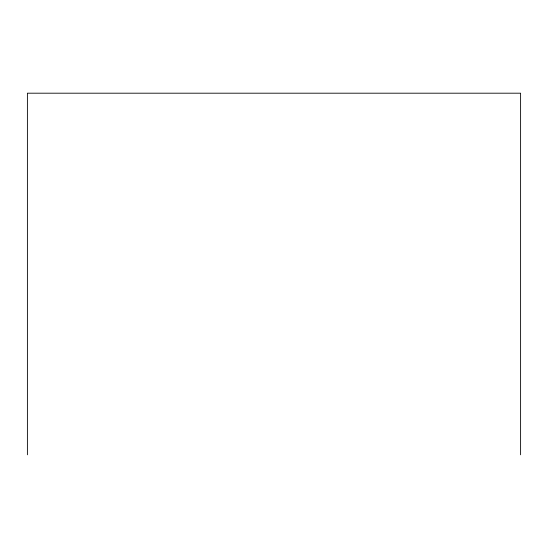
<?xml version="1.0" encoding="UTF-8"?>
<svg xmlns="http://www.w3.org/2000/svg" width="548" height="548" viewBox="0 0 548 548"><rect width="100%" height="100%" fill="white"/><g stroke="black" fill="none" stroke-linecap="round" stroke-linejoin="round"><path stroke-width="0.82" d="M520.6 454.806L520.6 93.194L27.4 93.194L27.4 454.806"/></g></svg>
